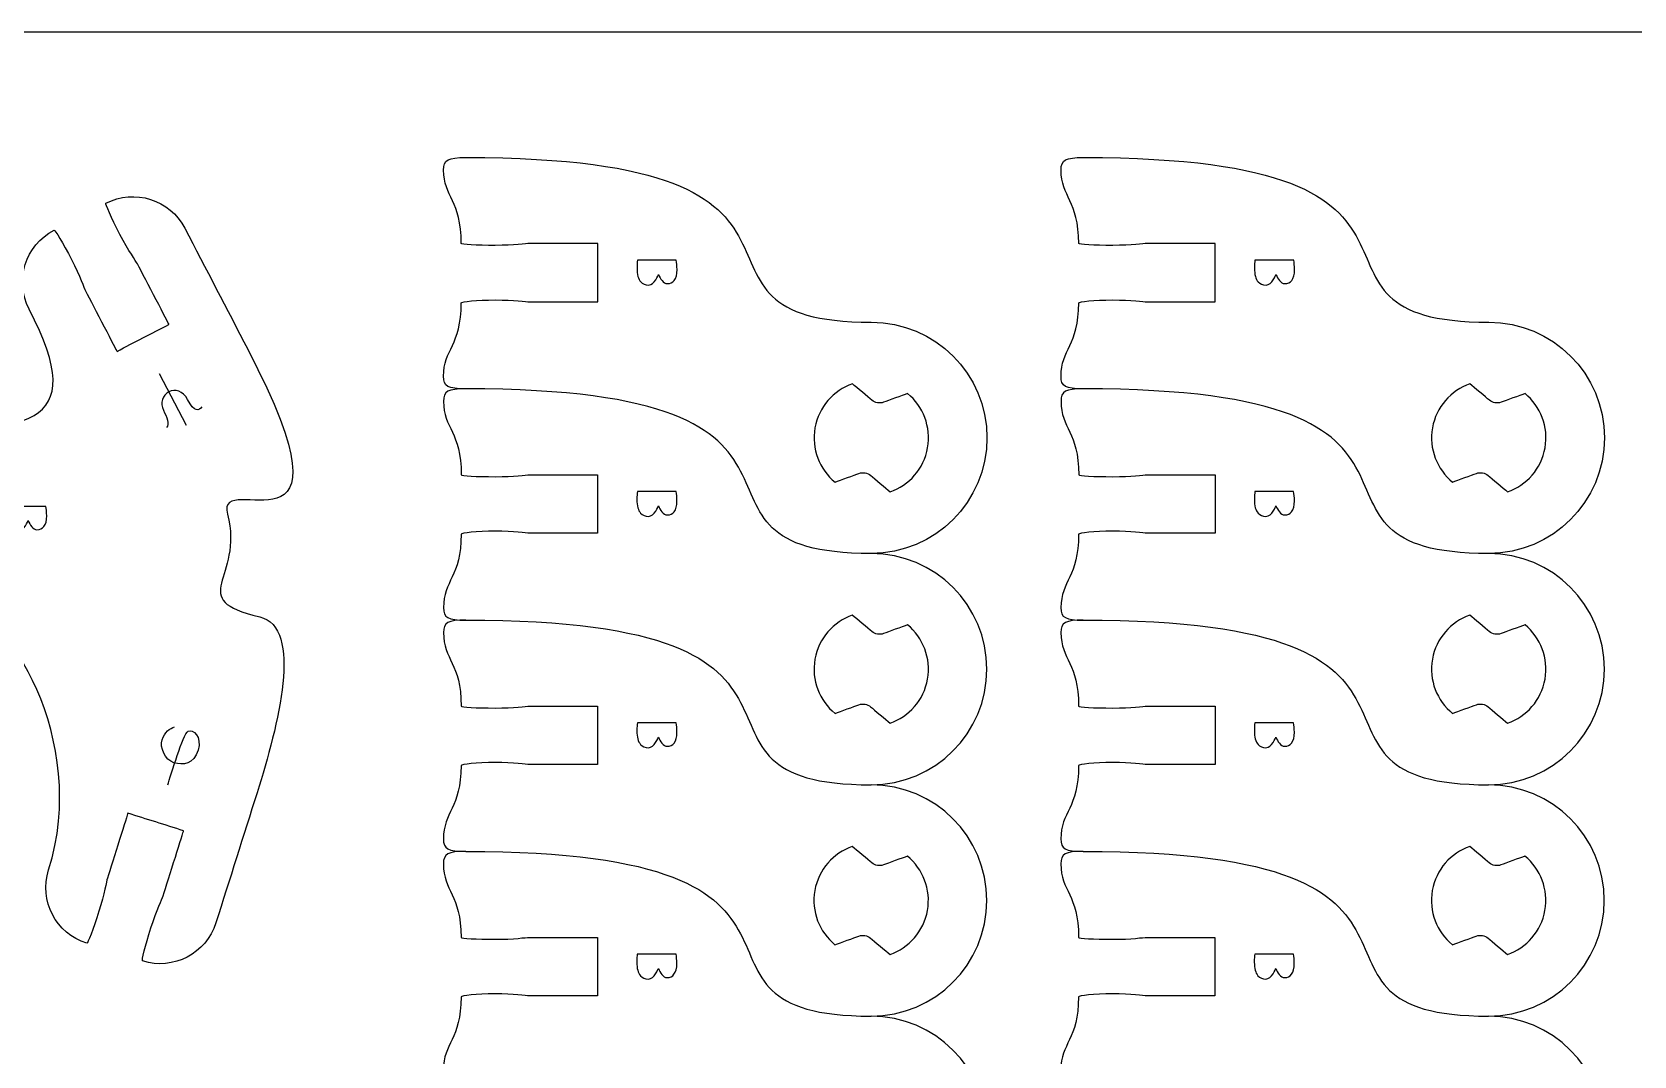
# Model space of a CAD drawing. Extents: x 0 to 300, y 0 to 300.
# Drawn here: x 149 to 231.2, y 247.6 to 300.1 of the extents above; entities that cross this region are included whole.
import ezdxf

# ---------------------------------------------------------------- set-up
doc = ezdxf.new("R2010")
doc.units = 0
doc.header["$MEASUREMENT"] = 0
doc.layers.add('DEFAULT', color=7, linetype='CONTINUOUS')

msp = doc.modelspace()

# ---------------------------------------------------------------- linework, layer by layer
at = {"layer": 'DEFAULT', "color": 250}
msp.add_lwpolyline([(155.516, 282.589), (156.9, 279.928)], dxfattribs=at)
at = {"layer": 'DEFAULT', "color": 1}
for points, knots in [([(295, 0.1), (198.333, 0.1), (101.667, 0.1), (5, 0.1), (2.25, 0.1), (0, 2.35), (0, 5.1), (0, 101.767), (0, 198.433), (0, 295.1), (0, 297.85), (2.25, 300.1), (5, 300.1), (101.667, 300.1), (198.333, 300.1), (295, 300.1), (297.75, 300.1), (300, 297.85), (300, 295.1), (300, 198.433), (300, 101.767), (300, 5.1), (300, 2.35), (297.75, 0.1), (295, 0.1)], [0, 0, 0, 0, 822.047, 822.047, 822.047, 823.047, 823.047, 823.047, 1645.094, 1645.094, 1645.094, 1646.094, 1646.094, 1646.094, 2468.141, 2468.141, 2468.141, 2469.141, 2469.141, 2469.141, 3291.188, 3291.188, 3291.188, 3292.188, 3292.188, 3292.188, 3292.188]), ([(170.1, 282.441), (170.1, 281.919), (170.326, 281.795), (171.246, 281.795), (192.519, 281.795), (180.616, 273.35), (192.039, 273.346), (195.313, 273.343), (197.976, 276.006), (197.976, 279.28), (197.98, 282.55), (195.313, 285.214), (192.043, 285.214), (180.62, 285.217), (192.522, 293.663), (171.25, 293.663), (170.329, 293.663), (170.103, 293.539), (170.103, 293.021), (170.103, 291.627), (171.01, 291.465), (171.01, 289.253), (171.01, 289.2), (171.79, 289.154), (172.756, 289.154), (173.73, 289.154), (174.333, 289.253), (174.51, 289.253), (175.676, 289.253), (176.843, 289.253), (178.009, 289.253), (178.009, 288.252), (178.009, 287.252), (178.009, 286.251), (178.009, 286.251), (175.384, 286.254), (174.51, 286.254), (174.333, 286.254), (173.723, 286.353), (172.756, 286.357), (171.797, 286.353), (171.017, 286.265), (171.006, 286.205), (171.006, 283.997), (170.1, 283.834), (170.1, 282.441)], [1, 1, 1, 1, 2, 2, 2, 3, 3, 3, 4, 4, 4, 5, 5, 5, 6, 6, 6, 7, 7, 7, 8, 8, 8, 9, 9, 9, 10, 10, 10, 19.92, 19.92, 19.92, 28.43, 28.43, 28.43, 29.43, 29.43, 29.43, 30.43, 30.43, 30.43, 31.43, 31.43, 31.43, 32.43, 32.43, 32.43, 32.43]), ([(201.774, 282.441), (201.774, 281.919), (202, 281.795), (202.921, 281.795), (224.193, 281.795), (212.291, 273.35), (223.714, 273.346), (226.987, 273.343), (229.651, 276.006), (229.651, 279.28), (229.654, 282.55), (226.987, 285.214), (223.717, 285.214), (212.294, 285.217), (224.197, 293.663), (202.924, 293.663), (202.004, 293.663), (201.778, 293.539), (201.778, 293.021), (201.778, 291.627), (202.684, 291.465), (202.684, 289.253), (202.684, 289.2), (203.464, 289.154), (204.431, 289.154), (205.404, 289.154), (206.008, 289.253), (206.184, 289.253), (207.351, 289.253), (208.517, 289.253), (209.684, 289.253), (209.684, 288.252), (209.684, 287.252), (209.684, 286.251), (209.684, 286.251), (207.059, 286.254), (206.184, 286.254), (206.008, 286.254), (205.397, 286.353), (204.431, 286.357), (203.471, 286.353), (202.692, 286.265), (202.681, 286.205), (202.681, 283.997), (201.774, 283.834), (201.774, 282.441)], [1, 1, 1, 1, 2, 2, 2, 3, 3, 3, 4, 4, 4, 5, 5, 5, 6, 6, 6, 7, 7, 7, 8, 8, 8, 9, 9, 9, 10, 10, 10, 19.92, 19.92, 19.92, 28.43, 28.43, 28.43, 29.43, 29.43, 29.43, 30.43, 30.43, 30.43, 31.43, 31.43, 31.43, 32.43, 32.43, 32.43, 32.43]), ([(160.057, 283.826), (158.98, 285.896), (157.904, 287.965), (156.827, 290.035), (156.063, 291.507), (154.256, 292.079), (152.784, 291.315), (152.734, 291.29), (153.056, 290.571), (153.502, 289.714), (153.949, 288.854), (154.318, 288.36), (154.399, 288.207), (154.804, 287.432), (156.014, 285.103), (156.014, 285.103), (155.126, 284.641), (154.238, 284.179), (153.35, 283.717), (153.35, 283.717), (152.139, 286.046), (151.734, 286.821), (151.657, 286.974), (151.466, 287.566), (151.02, 288.422), (150.574, 289.279), (150.171, 289.957), (150.119, 289.929), (148.65, 289.165), (148.075, 287.354), (148.842, 285.886), (152.07, 279.673), (148.672, 279.625), (141.669, 279.625), (140.011, 279.622), (138.672, 278.284), (138.672, 276.625), (138.709, 276.567), (139.48, 276.525), (140.423, 276.524), (141.391, 276.524), (142, 276.629), (142.172, 276.628), (143.051, 276.629), (145.674, 276.628), (145.674, 276.628), (145.674, 275.628), (145.674, 274.627), (145.674, 273.627), (145.674, 273.627), (143.051, 273.627), (142.176, 273.627), (142.003, 273.625), (141.392, 273.729), (140.425, 273.728), (139.457, 273.728), (138.671, 273.681), (138.671, 273.623), (138.671, 271.964), (140.014, 270.622), (141.673, 270.622), (142.84, 270.623), (144.007, 270.624), (145.174, 270.626), (147.664, 270.623), (151.949, 263.785), (149.843, 257.11), (149.341, 255.53), (150.216, 253.846), (151.799, 253.348), (151.853, 253.33), (152.133, 254.067), (152.422, 254.988), (152.716, 255.907), (152.801, 256.522), (152.854, 256.687), (153.118, 257.522), (153.905, 260.023), (153.905, 260.023), (154.86, 259.722), (155.814, 259.421), (156.768, 259.12), (156.768, 259.12), (155.981, 256.616), (155.717, 255.781), (155.664, 255.616), (155.383, 255.067), (155.09, 254.144), (154.8, 253.222), (154.605, 252.459), (154.659, 252.441), (156.242, 251.943), (157.926, 252.818), (158.425, 254.398), (159.128, 256.624), (159.832, 258.849), (160.535, 261.074), (161.626, 264.531), (162.921, 269.563), (160.67, 270.096), (156.78, 271.018), (159.88, 272.024), (159.016, 275.365), (158.378, 277.831), (166.071, 272.266), (160.057, 283.826)], [0, 0, 0, 0, 19.837813, 19.837813, 19.837813, 20.837813, 20.837813, 20.837813, 21.837813, 21.837813, 21.837813, 22.837813, 22.837813, 22.837813, 23.837813, 23.837813, 23.837813, 32.351155, 32.351155, 32.351155, 33.351155, 33.351155, 33.351155, 34.351155, 34.351155, 34.351155, 35.351155, 35.351155, 35.351155, 36.351155, 36.351155, 36.351155, 37.351155, 37.351155, 37.351155, 38.361353, 38.361353, 38.361353, 39.361353, 39.361353, 39.361353, 40.361353, 40.361353, 40.361353, 41.361353, 41.361353, 41.361353, 49.869353, 49.869353, 49.869353, 50.869353, 50.869353, 50.869353, 51.869353, 51.869353, 51.869353, 52.869353, 52.869353, 52.869353, 53.869353, 53.869353, 53.869353, 63.792358, 63.792358, 63.792358, 64.792358, 64.792358, 64.792358, 65.792358, 65.792358, 65.792358, 66.792358, 66.792358, 66.792358, 67.792358, 67.792358, 67.792358, 68.792358, 68.792358, 68.792358, 77.300977, 77.300977, 77.300977, 78.300977, 78.300977, 78.300977, 79.300977, 79.300977, 79.300977, 80.300977, 80.300977, 80.300977, 81.300977, 81.300977, 81.300977, 101.147642, 101.147642, 101.147642, 102.147642, 102.147642, 102.147642, 103.147642, 103.147642, 103.147642, 104.147642, 104.147642, 104.147642, 104.147642]), ([(189.153, 279.792), (189.344, 280.871), (190.102, 281.711), (191.072, 282.053), (191.298, 281.862), (191.88, 281.376), (192.074, 281.21), (192.24, 281.072), (192.469, 281.033), (192.674, 281.104), (192.914, 281.196), (193.634, 281.453), (193.905, 281.552), (194.695, 280.903), (195.122, 279.852), (194.932, 278.772), (194.741, 277.685), (193.979, 276.846), (193.009, 276.511), (192.787, 276.698), (192.205, 277.185), (192.011, 277.35), (191.845, 277.488), (191.616, 277.53), (191.411, 277.456), (191.171, 277.368), (190.466, 277.11), (190.187, 277.008), (189.39, 277.657), (188.959, 278.709), (189.153, 279.792)], [1, 1, 1, 1, 2, 2, 2, 3, 3, 3, 4, 4, 4, 5, 5, 5, 6, 6, 6, 7, 7, 7, 8, 8, 8, 9, 9, 9, 10, 10, 10, 11, 11, 11, 11]), ([(220.828, 279.792), (221.018, 280.871), (221.777, 281.711), (222.747, 282.053), (222.973, 281.862), (223.555, 281.376), (223.749, 281.21), (223.915, 281.072), (224.144, 281.033), (224.349, 281.104), (224.588, 281.196), (225.308, 281.453), (225.58, 281.552), (226.37, 280.903), (226.797, 279.852), (226.606, 278.772), (226.416, 277.685), (225.654, 276.846), (224.684, 276.511), (224.461, 276.698), (223.879, 277.185), (223.685, 277.35), (223.52, 277.488), (223.29, 277.53), (223.086, 277.456), (222.846, 277.368), (222.14, 277.11), (221.861, 277.008), (221.064, 277.657), (220.634, 278.709), (220.828, 279.792)], [1, 1, 1, 1, 2, 2, 2, 3, 3, 3, 4, 4, 4, 5, 5, 5, 6, 6, 6, 7, 7, 7, 8, 8, 8, 9, 9, 9, 10, 10, 10, 11, 11, 11, 11]), ([(171.246, 281.795), (170.325, 281.795), (170.1, 281.672), (170.1, 281.153), (170.1, 279.76), (171.006, 279.598), (171.006, 277.386), (171.006, 277.333), (171.786, 277.287), (172.753, 277.287), (173.726, 277.287), (174.329, 277.386), (174.506, 277.386), (175.672, 277.386), (176.839, 277.386), (178.005, 277.386), (178.005, 276.385), (178.005, 275.384), (178.005, 274.384), (178.005, 274.384), (175.381, 274.387), (174.506, 274.387), (174.329, 274.387), (173.719, 274.486), (172.753, 274.489), (171.793, 274.486), (171.013, 274.398), (171.003, 274.338), (171.003, 272.129), (170.096, 271.967), (170.096, 270.574), (170.096, 270.051), (170.322, 269.928), (171.243, 269.928), (192.515, 269.928), (180.612, 261.482), (192.035, 261.479), (195.309, 261.475), (197.973, 264.139), (197.973, 267.413), (197.976, 270.683), (195.309, 273.346), (192.039, 273.346)], [0, 0, 0, 0, 1, 1, 1, 2, 2, 2, 3, 3, 3, 4, 4, 4, 13.92, 13.92, 13.92, 22.43, 22.43, 22.43, 23.43, 23.43, 23.43, 24.43, 24.43, 24.43, 25.43, 25.43, 25.43, 26.43, 26.43, 26.43, 27.43, 27.43, 27.43, 28.43, 28.43, 28.43, 29.43, 29.43, 29.43, 30.43, 30.43, 30.43, 30.43]), ([(202.921, 281.795), (202, 281.795), (201.774, 281.672), (201.774, 281.153), (201.774, 279.76), (202.681, 279.598), (202.681, 277.386), (202.681, 277.333), (203.46, 277.287), (204.427, 277.287), (205.401, 277.287), (206.004, 277.386), (206.18, 277.386), (207.347, 277.386), (208.513, 277.386), (209.68, 277.386), (209.68, 276.385), (209.68, 275.384), (209.68, 274.384), (209.68, 274.384), (207.055, 274.387), (206.18, 274.387), (206.004, 274.387), (205.394, 274.486), (204.427, 274.489), (203.468, 274.486), (202.688, 274.398), (202.677, 274.338), (202.677, 272.129), (201.771, 271.967), (201.771, 270.574), (201.771, 270.051), (201.996, 269.928), (202.917, 269.928), (224.19, 269.928), (212.287, 261.482), (223.71, 261.479), (226.984, 261.475), (229.647, 264.139), (229.647, 267.413), (229.651, 270.683), (226.984, 273.346), (223.713, 273.346)], [0, 0, 0, 0, 1, 1, 1, 2, 2, 2, 3, 3, 3, 4, 4, 4, 13.92, 13.92, 13.92, 22.43, 22.43, 22.43, 23.43, 23.43, 23.43, 24.43, 24.43, 24.43, 25.43, 25.43, 25.43, 26.43, 26.43, 26.43, 27.43, 27.43, 27.43, 28.43, 28.43, 28.43, 29.43, 29.43, 29.43, 30.43, 30.43, 30.43, 30.43]), ([(171.243, 269.928), (170.322, 269.928), (170.096, 269.804), (170.096, 269.286), (170.096, 267.892), (171.003, 267.73), (171.003, 265.518), (171.003, 265.465), (171.782, 265.419), (172.749, 265.419), (173.723, 265.419), (174.326, 265.518), (174.502, 265.518), (175.669, 265.518), (176.835, 265.518), (178.002, 265.518), (178.002, 264.517), (178.002, 263.517), (178.002, 262.516), (178.002, 262.516), (175.377, 262.52), (174.502, 262.52), (174.326, 262.52), (173.716, 262.618), (172.749, 262.622), (171.789, 262.618), (171.01, 262.53), (170.999, 262.47), (170.999, 260.262), (170.093, 260.1), (170.093, 258.706), (170.093, 258.184), (170.318, 258.06), (171.239, 258.06), (192.512, 258.06), (180.609, 249.615), (192.032, 249.611), (195.306, 249.608), (197.969, 252.271), (197.969, 255.545), (197.973, 258.815), (195.306, 261.479), (192.035, 261.479)], [0, 0, 0, 0, 1, 1, 1, 2, 2, 2, 3, 3, 3, 4, 4, 4, 13.92, 13.92, 13.92, 22.43, 22.43, 22.43, 23.43, 23.43, 23.43, 24.43, 24.43, 24.43, 25.43, 25.43, 25.43, 26.43, 26.43, 26.43, 27.43, 27.43, 27.43, 28.43, 28.43, 28.43, 29.43, 29.43, 29.43, 30.43, 30.43, 30.43, 30.43]), ([(189.15, 267.924), (189.34, 269.004), (190.099, 269.843), (191.069, 270.185), (191.295, 269.995), (191.877, 269.508), (192.071, 269.342), (192.236, 269.205), (192.466, 269.166), (192.67, 269.236), (192.91, 269.328), (193.63, 269.586), (193.902, 269.685), (194.692, 269.035), (195.119, 267.984), (194.928, 266.905), (194.738, 265.818), (193.976, 264.978), (193.006, 264.643), (192.783, 264.83), (192.201, 265.317), (192.007, 265.483), (191.841, 265.62), (191.612, 265.663), (191.407, 265.589), (191.168, 265.501), (190.462, 265.243), (190.183, 265.141), (189.386, 265.79), (188.956, 266.841), (189.15, 267.924)], [1, 1, 1, 1, 2, 2, 2, 3, 3, 3, 4, 4, 4, 5, 5, 5, 6, 6, 6, 7, 7, 7, 8, 8, 8, 9, 9, 9, 10, 10, 10, 11, 11, 11, 11]), ([(202.917, 269.928), (201.996, 269.928), (201.771, 269.804), (201.771, 269.286), (201.771, 267.892), (202.677, 267.73), (202.677, 265.518), (202.677, 265.465), (203.457, 265.419), (204.423, 265.419), (205.397, 265.419), (206, 265.518), (206.177, 265.518), (207.343, 265.518), (208.51, 265.518), (209.676, 265.518), (209.676, 264.517), (209.676, 263.517), (209.676, 262.516), (209.676, 262.516), (207.052, 262.52), (206.177, 262.52), (206, 262.52), (205.39, 262.618), (204.423, 262.622), (203.464, 262.618), (202.684, 262.53), (202.674, 262.47), (202.674, 260.262), (201.767, 260.1), (201.767, 258.706), (201.767, 258.184), (201.993, 258.06), (202.914, 258.06), (224.186, 258.06), (212.283, 249.615), (223.706, 249.611), (226.98, 249.608), (229.644, 252.271), (229.644, 255.545), (229.647, 258.815), (226.98, 261.479), (223.71, 261.479)], [0, 0, 0, 0, 1, 1, 1, 2, 2, 2, 3, 3, 3, 4, 4, 4, 13.92, 13.92, 13.92, 22.43, 22.43, 22.43, 23.43, 23.43, 23.43, 24.43, 24.43, 24.43, 25.43, 25.43, 25.43, 26.43, 26.43, 26.43, 27.43, 27.43, 27.43, 28.43, 28.43, 28.43, 29.43, 29.43, 29.43, 30.43, 30.43, 30.43, 30.43]), ([(220.824, 267.924), (221.015, 269.004), (221.773, 269.843), (222.743, 270.185), (222.969, 269.995), (223.551, 269.508), (223.745, 269.342), (223.911, 269.205), (224.14, 269.166), (224.345, 269.236), (224.585, 269.328), (225.304, 269.586), (225.576, 269.685), (226.366, 269.035), (226.793, 267.984), (226.603, 266.905), (226.412, 265.818), (225.65, 264.978), (224.68, 264.643), (224.458, 264.83), (223.876, 265.317), (223.682, 265.483), (223.516, 265.62), (223.287, 265.663), (223.082, 265.589), (222.842, 265.501), (222.137, 265.243), (221.858, 265.141), (221.061, 265.79), (220.63, 266.841), (220.824, 267.924)], [1, 1, 1, 1, 2, 2, 2, 3, 3, 3, 4, 4, 4, 5, 5, 5, 6, 6, 6, 7, 7, 7, 8, 8, 8, 9, 9, 9, 10, 10, 10, 11, 11, 11, 11]), ([(171.239, 258.06), (170.318, 258.06), (170.092, 257.937), (170.092, 257.418), (170.092, 256.025), (170.999, 255.863), (170.999, 253.651), (170.999, 253.598), (171.779, 253.552), (172.745, 253.552), (173.719, 253.552), (174.322, 253.651), (174.499, 253.651), (175.665, 253.651), (176.832, 253.651), (177.998, 253.651), (177.998, 252.65), (177.998, 251.649), (177.998, 250.649), (177.998, 250.649), (175.373, 250.652), (174.499, 250.652), (174.322, 250.652), (173.712, 250.751), (172.745, 250.754), (171.786, 250.751), (171.006, 250.663), (170.996, 250.603), (170.996, 248.394), (170.089, 248.232), (170.089, 246.839), (170.089, 246.316), (170.315, 246.193), (171.235, 246.193), (192.508, 246.193), (180.605, 237.748), (192.028, 237.744), (195.302, 237.74), (197.965, 240.404), (197.965, 243.678), (197.969, 246.948), (195.302, 249.611), (192.032, 249.611)], [0, 0, 0, 0, 1, 1, 1, 2, 2, 2, 3, 3, 3, 4, 4, 4, 13.92, 13.92, 13.92, 22.43, 22.43, 22.43, 23.43, 23.43, 23.43, 24.43, 24.43, 24.43, 25.43, 25.43, 25.43, 26.43, 26.43, 26.43, 27.43, 27.43, 27.43, 28.43, 28.43, 28.43, 29.43, 29.43, 29.43, 30.43, 30.43, 30.43, 30.43]), ([(189.146, 256.057), (189.337, 257.136), (190.095, 257.976), (191.065, 258.318), (191.291, 258.127), (191.873, 257.641), (192.067, 257.475), (192.233, 257.337), (192.462, 257.298), (192.667, 257.369), (192.907, 257.461), (193.626, 257.718), (193.898, 257.817), (194.688, 257.168), (195.115, 256.117), (194.925, 255.037), (194.734, 253.951), (193.972, 253.111), (193.002, 252.776), (192.78, 252.963), (192.198, 253.45), (192.004, 253.615), (191.838, 253.753), (191.608, 253.795), (191.404, 253.721), (191.164, 253.633), (190.458, 253.376), (190.18, 253.273), (189.382, 253.922), (188.952, 254.974), (189.146, 256.057)], [1, 1, 1, 1, 2, 2, 2, 3, 3, 3, 4, 4, 4, 5, 5, 5, 6, 6, 6, 7, 7, 7, 8, 8, 8, 9, 9, 9, 10, 10, 10, 11, 11, 11, 11]), ([(202.913, 258.06), (201.993, 258.06), (201.767, 257.937), (201.767, 257.418), (201.767, 256.025), (202.674, 255.863), (202.674, 253.651), (202.674, 253.598), (203.453, 253.552), (204.42, 253.552), (205.394, 253.552), (205.997, 253.651), (206.173, 253.651), (207.34, 253.651), (208.506, 253.651), (209.673, 253.651), (209.673, 252.65), (209.673, 251.649), (209.673, 250.649), (209.673, 250.649), (207.048, 250.652), (206.173, 250.652), (205.997, 250.652), (205.386, 250.751), (204.42, 250.754), (203.46, 250.751), (202.681, 250.663), (202.67, 250.603), (202.67, 248.394), (201.763, 248.232), (201.763, 246.839), (201.763, 246.316), (201.989, 246.193), (202.91, 246.193), (224.182, 246.193), (212.28, 237.748), (223.703, 237.744), (226.976, 237.74), (229.64, 240.404), (229.64, 243.678), (229.643, 246.948), (226.976, 249.611), (223.706, 249.611)], [0, 0, 0, 0, 1, 1, 1, 2, 2, 2, 3, 3, 3, 4, 4, 4, 13.92, 13.92, 13.92, 22.43, 22.43, 22.43, 23.43, 23.43, 23.43, 24.43, 24.43, 24.43, 25.43, 25.43, 25.43, 26.43, 26.43, 26.43, 27.43, 27.43, 27.43, 28.43, 28.43, 28.43, 29.43, 29.43, 29.43, 30.43, 30.43, 30.43, 30.43]), ([(220.821, 256.057), (221.011, 257.136), (221.77, 257.976), (222.74, 258.318), (222.965, 258.127), (223.548, 257.641), (223.742, 257.475), (223.907, 257.337), (224.137, 257.298), (224.341, 257.369), (224.581, 257.461), (225.301, 257.718), (225.572, 257.817), (226.363, 257.168), (226.79, 256.117), (226.599, 255.037), (226.409, 253.951), (225.647, 253.111), (224.676, 252.776), (224.454, 252.963), (223.872, 253.45), (223.678, 253.615), (223.512, 253.753), (223.283, 253.795), (223.078, 253.721), (222.838, 253.633), (222.133, 253.376), (221.854, 253.273), (221.057, 253.922), (220.627, 254.974), (220.821, 256.057)], [1, 1, 1, 1, 2, 2, 2, 3, 3, 3, 4, 4, 4, 5, 5, 5, 6, 6, 6, 7, 7, 7, 8, 8, 8, 9, 9, 9, 10, 10, 10, 11, 11, 11, 11])]:
    msp.add_open_spline(points, degree=3, knots=knots, dxfattribs=at)
at = {"layer": 'DEFAULT', "color": 250}
for points, knots in [([(182.036, 288.39), (182.06, 288.276), (182.078, 288.096), (182.078, 287.914), (182.078, 287.653), (182.033, 287.485), (181.931, 287.359), (181.853, 287.254), (181.733, 287.191), (181.574, 287.191), (181.379, 287.191), (181.208, 287.448), (181.13, 287.661), (181.13, 287.661), (180.918, 287.116), (180.618, 287.116), (180.444, 287.116), (180.312, 287.185), (180.213, 287.287), (180.084, 287.428), (180.024, 287.656), (180.024, 287.986), (180.024, 288.166), (180.036, 288.303), (180.048, 288.39), (180.711, 288.39), (181.373, 288.39), (182.036, 288.39)], [5.635, 5.635, 5.635, 5.635, 6.635, 6.635, 6.635, 7.635, 7.635, 7.635, 8.635, 8.635, 8.635, 9.635, 9.635, 9.635, 10.635, 10.635, 10.635, 11.635, 11.635, 11.635, 12.635, 12.635, 12.635, 13.635, 13.635, 13.635, 19.27, 19.27, 19.27, 19.27]), ([(213.71, 288.39), (213.734, 288.276), (213.752, 288.096), (213.752, 287.914), (213.752, 287.653), (213.708, 287.485), (213.606, 287.359), (213.527, 287.254), (213.408, 287.191), (213.249, 287.191), (213.054, 287.191), (212.883, 287.448), (212.805, 287.661), (212.805, 287.661), (212.592, 287.116), (212.292, 287.116), (212.118, 287.116), (211.986, 287.185), (211.887, 287.287), (211.758, 287.428), (211.699, 287.656), (211.699, 287.986), (211.699, 288.166), (211.711, 288.303), (211.723, 288.39), (212.385, 288.39), (213.048, 288.39), (213.71, 288.39)], [5.635, 5.635, 5.635, 5.635, 6.635, 6.635, 6.635, 7.635, 7.635, 7.635, 8.635, 8.635, 8.635, 9.635, 9.635, 9.635, 10.635, 10.635, 10.635, 11.635, 11.635, 11.635, 12.635, 12.635, 12.635, 13.635, 13.635, 13.635, 19.27, 19.27, 19.27, 19.27]), ([(157.7, 280.863), (157.557, 280.678), (157.324, 280.556), (156.966, 281.244), (156.738, 281.683), (156.326, 281.81), (156.009, 281.645), (155.693, 281.48), (155.55, 281.042), (155.729, 280.7), (155.907, 280.357), (156.058, 279.975), (155.895, 279.814)], [0, 0, 0, 0, 1, 1, 1, 2, 2, 2, 3, 3, 3, 4, 4, 4, 4]), ([(182.032, 276.523), (182.056, 276.409), (182.074, 276.229), (182.074, 276.046), (182.074, 275.785), (182.029, 275.617), (181.927, 275.491), (181.849, 275.386), (181.73, 275.324), (181.57, 275.324), (181.376, 275.324), (181.205, 275.58), (181.127, 275.793), (181.127, 275.793), (180.914, 275.249), (180.614, 275.249), (180.44, 275.249), (180.308, 275.318), (180.209, 275.42), (180.08, 275.56), (180.02, 275.788), (180.02, 276.118), (180.02, 276.298), (180.032, 276.436), (180.044, 276.523), (180.707, 276.523), (181.37, 276.523), (182.032, 276.523)], [5.635, 5.635, 5.635, 5.635, 6.635, 6.635, 6.635, 7.635, 7.635, 7.635, 8.635, 8.635, 8.635, 9.635, 9.635, 9.635, 10.635, 10.635, 10.635, 11.635, 11.635, 11.635, 12.635, 12.635, 12.635, 13.635, 13.635, 13.635, 19.27, 19.27, 19.27, 19.27]), ([(213.707, 276.523), (213.731, 276.409), (213.749, 276.229), (213.749, 276.046), (213.749, 275.785), (213.704, 275.617), (213.602, 275.491), (213.524, 275.386), (213.404, 275.324), (213.245, 275.324), (213.05, 275.324), (212.879, 275.58), (212.801, 275.793), (212.801, 275.793), (212.588, 275.249), (212.289, 275.249), (212.115, 275.249), (211.983, 275.318), (211.884, 275.42), (211.755, 275.56), (211.695, 275.788), (211.695, 276.118), (211.695, 276.298), (211.707, 276.436), (211.719, 276.523), (212.382, 276.523), (213.044, 276.523), (213.707, 276.523)], [5.635, 5.635, 5.635, 5.635, 6.635, 6.635, 6.635, 7.635, 7.635, 7.635, 8.635, 8.635, 8.635, 9.635, 9.635, 9.635, 10.635, 10.635, 10.635, 11.635, 11.635, 11.635, 12.635, 12.635, 12.635, 13.635, 13.635, 13.635, 19.27, 19.27, 19.27, 19.27]), ([(149.701, 275.764), (149.725, 275.65), (149.743, 275.47), (149.743, 275.287), (149.743, 275.026), (149.698, 274.858), (149.596, 274.732), (149.518, 274.628), (149.398, 274.565), (149.239, 274.565), (149.044, 274.565), (148.873, 274.821), (148.795, 275.034), (148.795, 275.034), (148.582, 274.49), (148.283, 274.49), (148.109, 274.49), (147.977, 274.559), (147.878, 274.661), (147.749, 274.801), (147.689, 275.029), (147.689, 275.359), (147.689, 275.539), (147.701, 275.677), (147.713, 275.764), (148.375, 275.764), (149.038, 275.764), (149.701, 275.764)], [5.635, 5.635, 5.635, 5.635, 6.635, 6.635, 6.635, 7.635, 7.635, 7.635, 8.635, 8.635, 8.635, 9.635, 9.635, 9.635, 10.635, 10.635, 10.635, 11.635, 11.635, 11.635, 12.635, 12.635, 12.635, 13.635, 13.635, 13.635, 19.27, 19.27, 19.27, 19.27]), ([(182.029, 264.655), (182.053, 264.541), (182.071, 264.361), (182.071, 264.179), (182.071, 263.918), (182.026, 263.75), (181.924, 263.624), (181.846, 263.519), (181.726, 263.456), (181.567, 263.456), (181.372, 263.456), (181.201, 263.713), (181.123, 263.926), (181.123, 263.926), (180.91, 263.381), (180.61, 263.381), (180.437, 263.381), (180.305, 263.45), (180.206, 263.552), (180.077, 263.693), (180.017, 263.921), (180.017, 264.251), (180.017, 264.431), (180.029, 264.568), (180.041, 264.655), (180.703, 264.655), (181.366, 264.655), (182.029, 264.655)], [5.635, 5.635, 5.635, 5.635, 6.635, 6.635, 6.635, 7.635, 7.635, 7.635, 8.635, 8.635, 8.635, 9.635, 9.635, 9.635, 10.635, 10.635, 10.635, 11.635, 11.635, 11.635, 12.635, 12.635, 12.635, 13.635, 13.635, 13.635, 19.27, 19.27, 19.27, 19.27]), ([(213.703, 264.655), (213.727, 264.541), (213.745, 264.361), (213.745, 264.179), (213.745, 263.918), (213.7, 263.75), (213.598, 263.624), (213.52, 263.519), (213.4, 263.456), (213.241, 263.456), (213.047, 263.456), (212.876, 263.713), (212.798, 263.926), (212.798, 263.926), (212.585, 263.381), (212.285, 263.381), (212.111, 263.381), (211.979, 263.45), (211.88, 263.552), (211.751, 263.693), (211.691, 263.921), (211.691, 264.251), (211.691, 264.431), (211.703, 264.568), (211.715, 264.655), (212.378, 264.655), (213.041, 264.655), (213.703, 264.655)], [5.635, 5.635, 5.635, 5.635, 6.635, 6.635, 6.635, 7.635, 7.635, 7.635, 8.635, 8.635, 8.635, 9.635, 9.635, 9.635, 10.635, 10.635, 10.635, 11.635, 11.635, 11.635, 12.635, 12.635, 12.635, 13.635, 13.635, 13.635, 19.27, 19.27, 19.27, 19.27]), ([(155.952, 261.475), (156.103, 261.953), (156.751, 264.097), (156.993, 264.223), (157.236, 264.35), (157.729, 263.955), (157.507, 263.251), (157.285, 262.547), (156.74, 262.46), (156.272, 262.608), (155.803, 262.756), (155.536, 263.401), (155.658, 263.787), (155.779, 264.173), (156.078, 264.388), (156.298, 264.45)], [0, 0, 0, 0, 1, 1, 1, 2, 2, 2, 3, 3, 3, 4, 4, 4, 5, 5, 5, 5]), ([(182.025, 252.788), (182.049, 252.674), (182.067, 252.494), (182.067, 252.311), (182.067, 252.05), (182.022, 251.882), (181.92, 251.756), (181.842, 251.652), (181.722, 251.589), (181.563, 251.589), (181.368, 251.589), (181.197, 251.845), (181.119, 252.058), (181.119, 252.058), (180.907, 251.514), (180.607, 251.514), (180.433, 251.514), (180.301, 251.583), (180.202, 251.685), (180.073, 251.826), (180.013, 252.053), (180.013, 252.383), (180.013, 252.563), (180.025, 252.701), (180.037, 252.788), (180.7, 252.788), (181.362, 252.788), (182.025, 252.788)], [5.635, 5.635, 5.635, 5.635, 6.635, 6.635, 6.635, 7.635, 7.635, 7.635, 8.635, 8.635, 8.635, 9.635, 9.635, 9.635, 10.635, 10.635, 10.635, 11.635, 11.635, 11.635, 12.635, 12.635, 12.635, 13.635, 13.635, 13.635, 19.27, 19.27, 19.27, 19.27]), ([(213.7, 252.788), (213.724, 252.674), (213.741, 252.494), (213.741, 252.311), (213.741, 252.05), (213.697, 251.882), (213.595, 251.756), (213.516, 251.652), (213.397, 251.589), (213.238, 251.589), (213.043, 251.589), (212.872, 251.845), (212.794, 252.058), (212.794, 252.058), (212.581, 251.514), (212.281, 251.514), (212.107, 251.514), (211.975, 251.583), (211.877, 251.685), (211.748, 251.826), (211.688, 252.053), (211.688, 252.383), (211.688, 252.563), (211.7, 252.701), (211.712, 252.788), (212.374, 252.788), (213.037, 252.788), (213.7, 252.788)], [5.635, 5.635, 5.635, 5.635, 6.635, 6.635, 6.635, 7.635, 7.635, 7.635, 8.635, 8.635, 8.635, 9.635, 9.635, 9.635, 10.635, 10.635, 10.635, 11.635, 11.635, 11.635, 12.635, 12.635, 12.635, 13.635, 13.635, 13.635, 19.27, 19.27, 19.27, 19.27])]:
    msp.add_open_spline(points, degree=3, knots=knots, dxfattribs=at)

doc.saveas('drawing.dxf')
